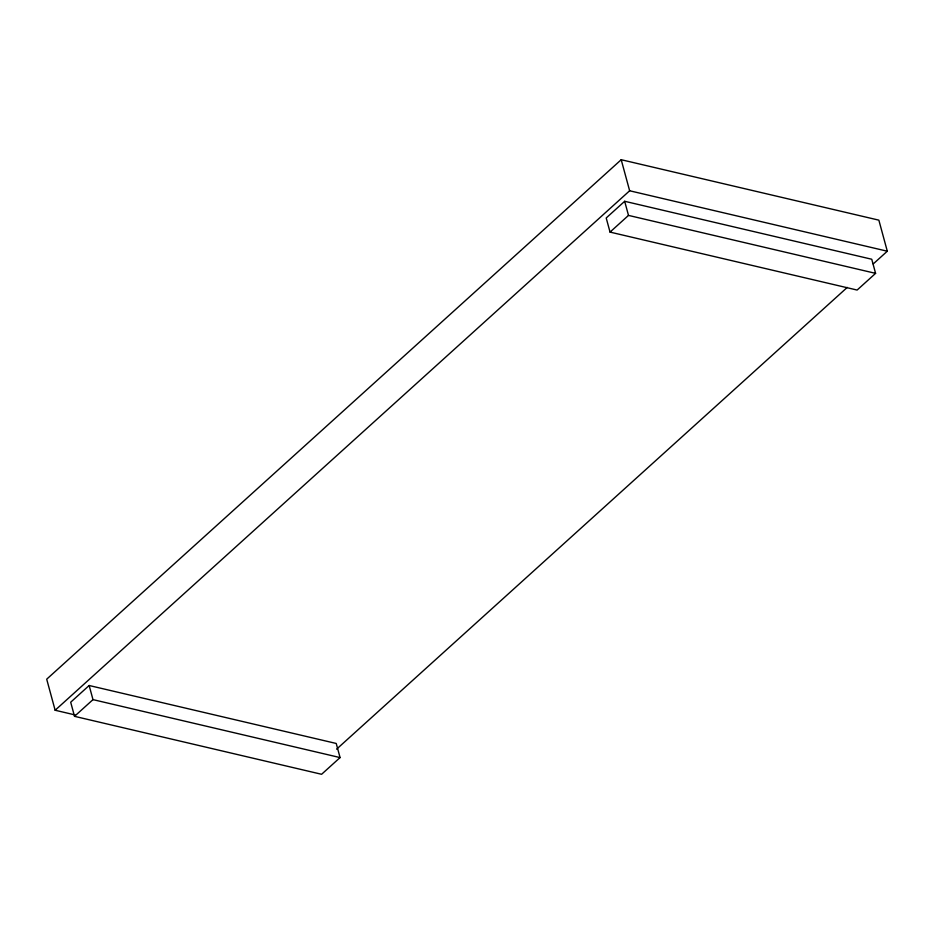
<?xml version="1.0" encoding="UTF-8"?>
<svg xmlns="http://www.w3.org/2000/svg" width="934" height="934" viewBox="0 0 934 934"><rect width="100%" height="100%" fill="white"/><g stroke="black" fill="none" stroke-linecap="round" stroke-linejoin="round"><path stroke-width="1.4" d="M873.232 263.925L887.3 251.211L878.859 220.155L621.203 159.714L46.7 679.193L55.141 710.249L74.954 714.895M55.141 710.249L629.644 190.769L887.3 251.211M89.15 685.509L70.692 702.216L74.522 716.331L321.6 774.286L340.069 757.579L336.228 743.464L89.15 685.509L92.991 699.624L340.069 757.579M624.671 201.289L606.201 217.984L610.042 232.099L857.12 290.054L875.59 273.358L871.749 259.243L624.671 201.289L628.5 215.404L875.59 273.358M74.522 716.331L92.991 699.624M610.042 232.099L628.5 215.404M336.602 749.161L847.266 287.403M621.203 159.714L629.644 190.769"/></g></svg>
